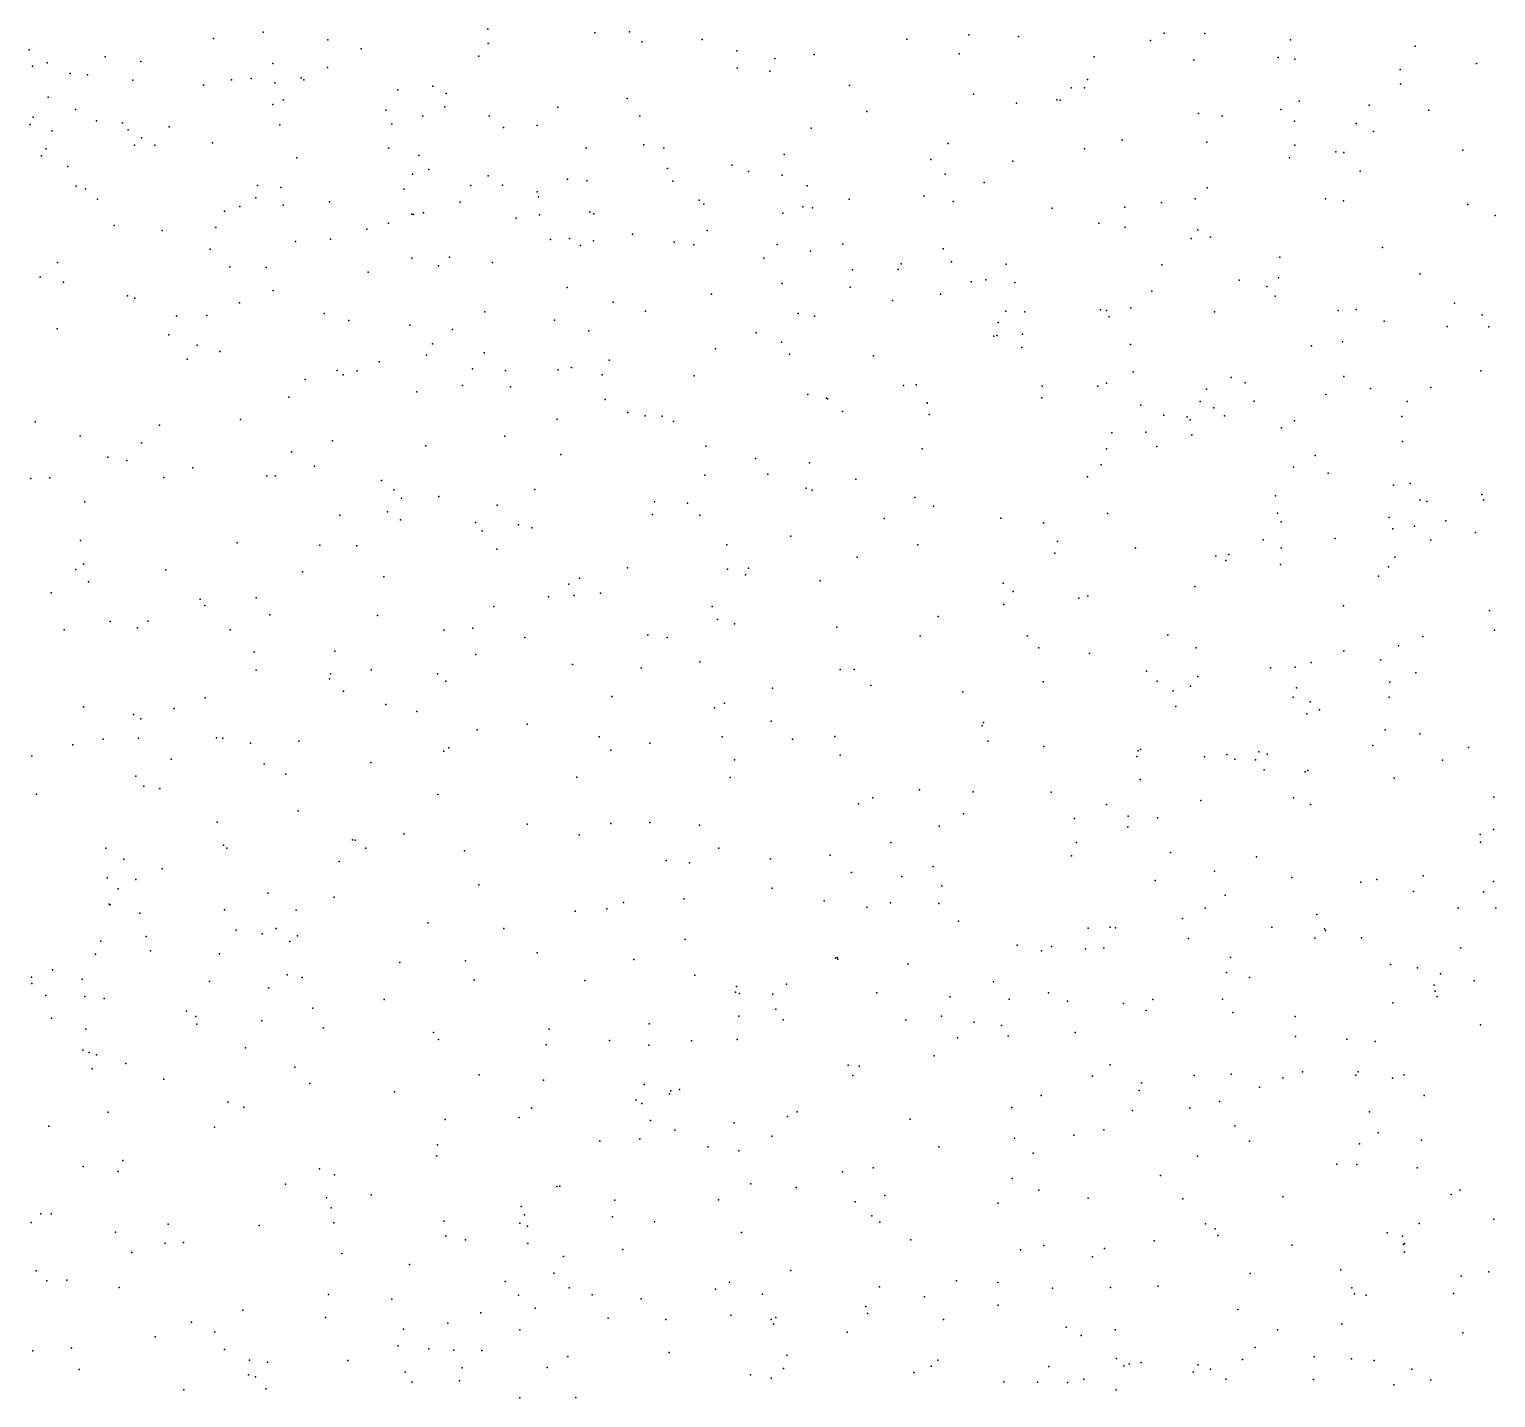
# Model space of a CAD drawing. Header units: metres. Extents: x -24.3 to 24.3, y -27.7 to 27.7.
# Drawn here: x -1.954 to -0.571, y -1.28 to 0.01 of the extents above; entities that cross this region are included whole.
import ezdxf

# ---------------------------------------------------------------- set-up
doc = ezdxf.new("R2010")
doc.units = ezdxf.units.M

msp = doc.modelspace()

# ---------------------------------------------------------------- linework, layer by layer
for p in [(-1.7802, 0.0015, 28.495), (-1.7333, 0.0075, -12.8518), (-1.6723, 0.0004, -6.8202), (-1.5215, 0.0102, 9.3037), (-1.4206, 0.0068, -26.9082), (-1.3877, 0.0079, 15.0081), (-1.3191, 0.0006, 13.1085), (-1.1261, 0.001, 22.7189), (-1.0678, 0.0049, -13.1249), (-1.021, 0.0033, -26.5208), (-0.8836, 0.0065, 28.1252), (-0.8453, 0.0062, 3.4134), (-0.7643, 0.0002, -13.1159), (-1.9538, -0.009, 14.1331), (-1.6409, -0.0083, -12.9134), (-1.521, -0.0033, -14.9803), (-1.3763, -0.0017, 15.174), (-1.2866, -0.0102, -13.0695), (-1.2136, -0.0137, 18.9094), (-1.077, -0.0129, -25.9666), (-0.8964, -0.0005, -10.2851), (-0.6467, -0.0057, -10.1927), (-1.9508, -0.0246, -7.5177), (-1.937, -0.0214, -7.9923), (-1.8824, -0.0157, -12.6824), (-1.8485, -0.0203, -6.369), (-1.7242, -0.022, 14.4767), (-1.6725, -0.0259, -6.5898), (-1.53, -0.015, -7.8964), (-1.2863, -0.0263, -10.3255), (-1.2506, -0.0174, 22.6427), (-0.9495, -0.0159, -7.8626), (-0.8556, -0.0187, 23.0825), (-0.776, -0.0165, -10.9327), (-0.7604, -0.0178, -10.2332), (-0.661, -0.0276, 23.3162), (-0.5889, -0.0221, 12.6147), (-1.9153, -0.0314, 28.5015), (-1.8988, -0.0327, 15.9886), (-1.8563, -0.0377, -7.4211), (-1.7632, -0.0373, 13.5526), (-1.7447, -0.0361, 22.3782), (-1.7224, -0.0402, -7.2477), (-1.6974, -0.0355, -6.4931), (-1.6949, -0.0376, -7.9175), (-1.2553, -0.0294, -11.0562), (-0.956, -0.0371, -22.5927), (-0.6606, -0.0413, -13.1072), (-1.936, -0.0537, -11.3511), (-1.7896, -0.0424, -7.3426), (-1.6064, -0.0468, -6.6811), (-1.5733, -0.0433, -6.849), (-1.5606, -0.0502, -7.0118), (-1.3899, -0.0552, 8.5531), (-1.1804, -0.0428, 12.9465), (-1.0635, -0.0509, 22.8179), (-0.9714, -0.0451, -27.0332), (-0.9588, -0.0449, 28.211), (-1.9102, -0.0654, -14.6414), (-1.7242, -0.0608, -6.3909), (-1.7145, -0.0563, -10.2843), (-1.6177, -0.0662, 15.809), (-1.562, -0.0629, 28.5215), (-1.4555, -0.0631, 14.8186), (-1.1638, -0.0672, -11.0121), (-1.0229, -0.0594, -25.6451), (-0.9849, -0.0562, 22.9235), (-0.9816, -0.0565, -13.1445), (-0.8513, -0.0691, -10.887), (-0.7734, -0.0655, 28.0147), (-0.7562, -0.0577, -7.845), (-0.6901, -0.0614, 2.6906), (-0.6339, -0.0661, -26.5142), (-1.9529, -0.0795, 9.7829), (-1.9503, -0.0727, -12.6276), (-1.8903, -0.076, 13.6299), (-1.8659, -0.0779, 22.317), (-1.8218, -0.0819, -7.9177), (-1.7176, -0.0798, 15.898), (-1.612, -0.0788, -7.188), (-1.5826, -0.0718, -6.5614), (-1.5201, -0.0715, -12.9935), (-1.5066, -0.0823, -11.1246), (-1.475, -0.0804, 15.5865), (-1.3779, -0.0713, -7.8283), (-0.8289, -0.0716, 12.7445), (-0.7605, -0.0764, -26.1124), (-0.7024, -0.0785, 27.8837), (-1.9323, -0.0854, -27.1293), (-1.8605, -0.0847, 8.3195), (-1.8481, -0.0921, -7.5343), (-1.2163, -0.0831, 28.4432), (-0.9231, -0.0945, 8.8508), (-0.8434, -0.0963, 8.5166), (-0.686, -0.0861, -27.3301), (-1.9422, -0.1091, 3.9017), (-1.938, -0.1024, -10.3864), (-1.8545, -0.099, 14.3803), (-1.8355, -0.0991, -12.7794), (-1.7811, -0.097, -7.4558), (-1.6146, -0.102, -12.9505), (-1.5865, -0.1089, 19.1407), (-1.4285, -0.102, -13.0436), (-1.3743, -0.0987, 15.3326), (-1.3553, -0.1017, -10.3201), (-1.2418, -0.108, 8.6499), (-1.0872, -0.0976, -7.8015), (-0.9587, -0.1025, 12.8159), (-0.7604, -0.099, -10.8511), (-0.7217, -0.1054, 12.6694), (-0.7142, -0.1059, 9.0173), (-0.6018, -0.1039, -10.1762), (-1.9176, -0.1193, -7.8994), (-1.7014, -0.1111, -7.8209), (-1.5771, -0.1221, 14.6453), (-1.3518, -0.121, -6.9645), (-1.2913, -0.1179, 22.6917), (-1.2757, -0.1239, 13.0049), (-1.1036, -0.1125, -13.1378), (-1.0262, -0.1142, -27.4401), (-0.7654, -0.1109, 14.2177), (-0.6987, -0.1236, -25.8096), (-1.9095, -0.1377, -7.7167), (-1.7387, -0.137, 13.4537), (-1.5925, -0.1265, -7.7978), (-1.5374, -0.1372, -7.2446), (-1.521, -0.128, 15.6992), (-1.5077, -0.1368, 22.5148), (-1.4461, -0.131, -7.1281), (-1.4281, -0.1326, -6.6351), (-1.347, -0.133, -6.8219), (-1.2438, -0.1273, -7.7643), (-1.2203, -0.1375, -13.1114), (-1.0902, -0.1265, 28.3636), (-1.0533, -0.1343, 8.6855), (-1.9009, -0.1404, -6.1666), (-1.8894, -0.1501, 16.0521), (-1.7403, -0.1486, -6.2472), (-1.7166, -0.1389, 9.458), (-1.6005, -0.1406, -6.3577), (-1.4749, -0.1432, 4.1059), (-1.4736, -0.1477, -6.4197), (-1.3221, -0.1509, -6.6685), (-1.1805, -0.1501, 14.3583), (-1.11, -0.147, 12.8884), (-0.8544, -0.1497, -10.248), (-0.843, -0.1394, 28.1036), (-0.7315, -0.1498, 18.7153), (-0.7143, -0.1516, -13.1213), (-1.7697, -0.1612, -10.3459), (-1.7552, -0.1568, 8.3206), (-1.7144, -0.1558, -7.5023), (-1.6707, -0.1524, 22.4192), (-1.593, -0.1641, -7.4274), (-1.5915, -0.1645, 8.4132), (-1.5822, -0.1628, -11.1235), (-1.5474, -0.1529, -24.8108), (-1.4726, -0.1647, -10.2993), (-1.4252, -0.1619, -11.07), (-1.4215, -0.1639, -7.7407), (-1.3176, -0.1548, -13.0888), (-1.2433, -0.1633, -7.0466), (-1.2244, -0.1573, -11.0027), (-1.2151, -0.1583, -6.8325), (-1.0824, -0.1523, 8.7547), (-0.9893, -0.1585, -13.1512), (-0.9206, -0.1575, 23.1263), (-0.8861, -0.153, -10.8141), (-0.5973, -0.1549, 12.561), (-0.5713, -0.1653, 2.2012), (-1.8738, -0.175, 14.3553), (-1.8284, -0.1795, -6.1085), (-1.7779, -0.1767, -7.7154), (-1.6355, -0.1783, -7.7144), (-1.6152, -0.1725, -6.2633), (-1.4947, -0.1678, 13.2042), (-1.3145, -0.1796, -7.7166), (-0.945, -0.1726, 28.2134), (-0.9204, -0.1765, 3.6922), (-0.8517, -0.179, -7.7737), (-1.7027, -0.1898, 28.5153), (-1.6698, -0.1876, -7.6143), (-1.4623, -0.188, 14.829), (-1.4443, -0.187, -6.3336), (-1.434, -0.1936, 22.6403), (-1.4217, -0.1894, 8.526), (-1.385, -0.183, 15.4554), (-1.3457, -0.1906, -6.4416), (-1.3272, -0.1931, -11.0259), (-1.2486, -0.1928, 22.7826), (-1.1867, -0.1924, -7.1376), (-0.8581, -0.1872, -13.1431), (-0.8399, -0.1858, -25.3214), (-1.7834, -0.1972, 14.4597), (-1.5931, -0.2058, -10.2968), (-1.5576, -0.2047, 28.5103), (-1.2611, -0.2057, -6.509), (-1.217, -0.1991, -7.2411), (-1.0921, -0.1968, -10.3024), (-0.7745, -0.2048, 8.9473), (-0.6775, -0.1955, -10.7522), (-1.9271, -0.2097, -11.2525), (-1.7647, -0.2137, -11.1575), (-1.7303, -0.2146, -6.0863), (-1.6343, -0.2189, -6.1272), (-1.568, -0.2128, -7.6404), (-1.5171, -0.2099, -13.022), (-1.1774, -0.2167, -7.6475), (-1.1344, -0.2165, -6.6501), (-1.1317, -0.211, 18.8426), (-1.0841, -0.2091, -6.7459), (-1.0325, -0.2114, 28.3029), (-0.8856, -0.2121, -27.7046), (-0.6422, -0.2203, -10.1651), (-1.9435, -0.2237, 8.297), (-1.9216, -0.2282, 28.5182), (-1.4467, -0.2334, 15.6031), (-1.2437, -0.2297, -7.415), (-1.1798, -0.2329, -13.1405), (-1.0655, -0.2281, 23.0619), (-1.0516, -0.2262, -10.8084), (-1.0244, -0.2287, -7.035), (-0.8127, -0.2265, 12.7195), (-0.7868, -0.2324, -10.7229), (-0.7756, -0.2243, 3.1873), (-1.8613, -0.2412, 13.4231), (-1.8544, -0.2433, -12.8256), (-1.7555, -0.2478, 13.3548), (-1.7239, -0.2363, -12.9241), (-1.4031, -0.2472, -13.0836), (-1.3106, -0.2396, 8.5982), (-1.1396, -0.2456, -6.5443), (-1.0944, -0.2395, -15.7713), (-0.8952, -0.2368, -10.739), (-0.7788, -0.2416, 28.0065), (-0.6098, -0.2482, 27.7055), (-1.8151, -0.2603, -5.9939), (-1.7864, -0.2597, 22.3796), (-1.6757, -0.258, -11.1198), (-1.5242, -0.2563, 9.1858), (-1.3728, -0.2558, -10.3344), (-1.2287, -0.2579, -7.568), (-1.2134, -0.2604, 28.4291), (-1.033, -0.2555, -7.2666), (-1.015, -0.2563, -6.6895), (-0.9435, -0.2543, 8.8292), (-0.938, -0.2549, -10.2547), (-0.9355, -0.2611, -6.914), (-0.9151, -0.2524, 12.7794), (-0.8361, -0.2564, 23.2891), (-0.7195, -0.2549, 8.2606), (-0.7026, -0.254, -13.1278), (-0.5836, -0.259, -13.1125), (-1.9275, -0.2724, -10.4411), (-1.6526, -0.2646, -6.0364), (-1.5948, -0.2687, -12.996), (-1.5548, -0.2728, 13.1536), (-1.4584, -0.2642, -15.4127), (-1.426, -0.2742, 13.0765), (-1.2682, -0.2762, -6.2787), (-1.0401, -0.2664, -7.5722), (-0.676, -0.265, 23.408), (-0.6168, -0.27, 18.5418), (-0.5775, -0.2705, -7.7489), (-1.8222, -0.278, 15.993), (-1.7954, -0.2878, 28.5102), (-1.5737, -0.2865, -27.6924), (-1.2444, -0.285, -10.934), (-1.0443, -0.2793, -7.4592), (-1.0415, -0.2786, -6.5698), (-1.0178, -0.2899, 12.8337), (-1.017, -0.2773, -7.3619), (-0.9153, -0.2872, -7.6072), (-0.7447, -0.2883, -27.9876), (-0.7153, -0.2847, 27.902), (-1.8048, -0.3009, -12.8961), (-1.7741, -0.2936, -22.3652), (-1.6238, -0.3035, 15.8539), (-1.5792, -0.2972, 14.6931), (-1.5248, -0.295, 22.5946), (-1.4069, -0.302, 22.7422), (-1.3067, -0.2912, -6.1885), (-1.237, -0.2963, -10.3121), (-1.1577, -0.2979, -10.8388), (-1.6634, -0.3117, 13.2084), (-1.6579, -0.3157, 8.3594), (-1.6447, -0.3119, 28.5043), (-1.5358, -0.3101, -10.3158), (-1.5048, -0.3116, 28.5006), (-1.4549, -0.311, 14.8605), (-1.4424, -0.3089, -11.0266), (-1.4136, -0.3156, 14.9973), (-1.3268, -0.3168, 28.4525), (-0.9129, -0.313, -6.7239), (-0.7141, -0.3174, 2.8991), (-0.5849, -0.3118, -10.1337), (-1.6938, -0.3202, -5.9427), (-1.5883, -0.3318, -5.9568), (-1.5454, -0.3258, -11.0562), (-1.4999, -0.3269, 15.6593), (-1.1293, -0.3259, 23.1221), (-1.1173, -0.3252, -13.1544), (-0.9987, -0.3265, -10.6697), (-0.9461, -0.3264, -6.5866), (-0.9379, -0.3235, 14.3661), (-0.8436, -0.3292, -6.8353), (-0.8202, -0.3181, 3.4493), (-0.8072, -0.3233, -7.6143), (-0.6891, -0.3286, -10.1521), (-0.6319, -0.3278, -10.5943), (-1.709, -0.3369, -10.3881), (-1.4106, -0.3391, -5.9987), (-1.2196, -0.3343, 23.0194), (-1.2019, -0.3376, 12.9128), (-1.2012, -0.3384, -6.1769), (-1.1069, -0.3421, -24.6929), (-1.1069, -0.3424, -6.2758), (-0.9989, -0.3375, -6.4299), (-0.9054, -0.3442, -7.4557), (-0.8495, -0.3407, 12.7251), (-0.7987, -0.3405, -6.9451), (-0.7311, -0.3342, 8.9546), (-0.6545, -0.3409, 12.5173), (-1.7547, -0.3578, 14.5445), (-1.456, -0.3574, 8.4939), (-1.3894, -0.3513, -13.1072), (-1.373, -0.3543, 22.8437), (-1.3569, -0.3548, -10.9723), (-1.1868, -0.3504, -22.4286), (-1.1051, -0.353, -10.7346), (-0.8837, -0.3538, 8.8566), (-0.8617, -0.3553, -7.3645), (-0.8589, -0.3582, -13.1567), (-0.8367, -0.3469, 28.0511), (-0.8266, -0.3544, -7.1983), (-0.7606, -0.3592, -13.1438), (-0.6595, -0.3551, -13.1301), (-1.9482, -0.3601, -11.162), (-1.831, -0.3631, -5.8446), (-1.3463, -0.3596, 14.4036), (-0.9329, -0.3705, -10.2306), (-0.9008, -0.3697, 18.6554), (-0.8576, -0.3724, -6.6265), (-0.773, -0.3658, -7.0648), (-1.906, -0.3737, 16.0296), (-1.8481, -0.3798, -11.1184), (-1.6679, -0.3781, -12.9821), (-1.5798, -0.3827, 15.7675), (-1.5055, -0.3736, -5.9185), (-1.3159, -0.3829, 22.9634), (-1.1117, -0.3855, -10.2691), (-0.9379, -0.3854, 28.1734), (-0.8905, -0.3834, -6.4992), (-0.6587, -0.3785, 27.7923), (-1.8799, -0.3933, 9.6497), (-1.8617, -0.3964, 8.3048), (-1.7064, -0.3883, -5.8366), (-1.4525, -0.3908, 13.0436), (-1.2691, -0.3947, 8.6185), (-1.2179, -0.3986, -13.1527), (-0.9431, -0.4006, -6.3238), (-0.7411, -0.3919, -6.8363), (-1.9524, -0.4136, -5.8168), (-1.9346, -0.4129, 14.4073), (-1.8269, -0.4124, 13.2161), (-1.7995, -0.4033, -10.4405), (-1.7298, -0.4111, 15.9002), (-1.7219, -0.4109, 22.484), (-1.6849, -0.4017, 14.6386), (-1.3168, -0.4103, 18.8991), (-1.2573, -0.4095, -6.0179), (-1.1742, -0.4142, 3.9884), (-0.956, -0.412, -13.1715), (-0.7616, -0.4029, -6.7396), (-0.729, -0.4086, -7.2682), (-1.6216, -0.4153, 4.0706), (-1.61, -0.4243, 13.0759), (-1.4771, -0.424, 22.7535), (-1.2211, -0.4227, -10.2838), (-1.2154, -0.4245, -10.7693), (-0.6674, -0.4199, -7.0977), (-0.6516, -0.4182, -7.544), (-0.584, -0.4286, 2.2883), (-1.9015, -0.4354, 19.3391), (-1.6027, -0.432, 22.5974), (-1.5676, -0.4304, -13.0407), (-1.5127, -0.4386, -10.3443), (-1.3642, -0.4354, -5.8794), (-1.333, -0.4368, -10.869), (-1.1187, -0.4315, -13.1618), (-1.1011, -0.4397, -16.0264), (-0.7786, -0.4298, 27.947), (-0.642, -0.4335, 2.5637), (-0.6358, -0.4353, 9.0177), (-0.5825, -0.4335, 12.4258), (-1.661, -0.448, 28.451), (-1.6159, -0.4448, -5.7812), (-1.6038, -0.4524, 14.7608), (-1.5329, -0.4551, -24.3688), (-1.3662, -0.4476, -10.3042), (-1.3213, -0.4482, 28.4172), (-1.1476, -0.4512, 8.7047), (-1.0377, -0.4509, 8.7701), (-0.9974, -0.4554, 23.341), (-0.9369, -0.4466, 12.7765), (-0.7767, -0.4462, -6.5229), (-0.7732, -0.4544, -10.513), (-0.6712, -0.4503, -6.774), (-0.6179, -0.4533, -6.9808), (-1.5266, -0.4629, -11.0039), (-1.4924, -0.4573, 19.0318), (-1.4799, -0.4599, 14.967), (-1.2355, -0.468, 23.1841), (-0.7223, -0.47, 12.5311), (-0.668, -0.4609, -10.1041), (-0.6474, -0.4583, -13.1306), (-0.59, -0.4643, 14.438), (-1.9056, -0.472, -12.8735), (-1.7578, -0.4742, -27.8876), (-1.6799, -0.4765, -12.9956), (-1.645, -0.477, 15.8257), (-1.513, -0.48, 8.4895), (-1.2959, -0.4761, 12.9545), (-1.116, -0.4761, 18.717), (-0.9867, -0.4838, -6.1571), (-0.984, -0.473, -10.226), (-0.9106, -0.4791, -6.2348), (-0.7901, -0.4712, 23.4607), (-0.7731, -0.4789, 18.4817), (-0.6321, -0.4718, -7.425), (-1.9026, -0.4942, -5.7042), (-1.3896, -0.4977, 22.9857), (-1.1732, -0.4877, -5.9784), (-0.8349, -0.4868, -6.3054), (-0.8254, -0.4908, 12.6464), (-0.8224, -0.4852, -24.5811), (-0.7739, -0.4946, 8.9434), (-0.6721, -0.4967, 23.5815), (-0.6661, -0.4877, -6.627), (-1.91, -0.4993, 28.4263), (-1.898, -0.5109, -24.3011), (-1.8252, -0.4995, -12.93), (-1.6961, -0.5014, 22.5661), (-1.6196, -0.5062, 8.435), (-1.4348, -0.5076, -15.7804), (-1.2953, -0.4991, -10.7718), (-1.2784, -0.5045, -5.8556), (-1.2754, -0.498, -13.1559), (-1.2081, -0.5099, 28.3369), (-0.6813, -0.5057, -6.5148), (-1.9331, -0.5212, 14.4593), (-1.4642, -0.5251, 15.2893), (-1.4451, -0.5133, 15.1364), (-1.4399, -0.524, -10.8849), (-1.4151, -0.5215, -28.0549), (-1.0355, -0.5121, -6.0689), (-1.0261, -0.5201, -28.2011), (-0.9555, -0.5241, -10.489), (-0.8547, -0.5155, 28.0176), (-1.7926, -0.5272, 13.0597), (-1.7884, -0.5334, 14.2223), (-1.7398, -0.5261, -11.0453), (-1.5156, -0.5343, 13.0123), (-1.3098, -0.5342, 8.8492), (-1.0349, -0.5323, 8.4977), (-0.964, -0.5264, 28.1343), (-0.7144, -0.5337, -10.4576), (-0.5768, -0.538, -10.0719), (-1.8775, -0.5485, 15.9567), (-1.8419, -0.5482, -10.463), (-1.727, -0.5422, -10.4145), (-1.6254, -0.5427, 9.2781), (-1.3049, -0.5464, -5.7673), (-1.2888, -0.5506, -10.2441), (-1.0968, -0.5437, -10.2152), (-1.9208, -0.5563, 14.0422), (-1.8519, -0.5544, -5.6163), (-1.7643, -0.5561, 14.6441), (-1.5628, -0.5565, 15.5751), (-1.5354, -0.5547, 22.8195), (-1.4864, -0.5635, -13.1059), (-1.3704, -0.5609, -10.8134), (-1.3523, -0.5634, 8.6557), (-1.1924, -0.5538, -13.1655), (-1.1136, -0.562, 8.7789), (-1.0126, -0.5619, 23.409), (-0.8801, -0.5609, -10.1602), (-0.6395, -0.5625, -13.1268), (-0.572, -0.5565, 5.4201), (-1.7419, -0.5774, 15.8539), (-1.6657, -0.5765, -5.6182), (-1.5328, -0.5794, 15.0134), (-1.0018, -0.5733, 3.8651), (-0.9541, -0.5785, -6.0435), (-0.8535, -0.5731, 23.5062), (-0.714, -0.5759, 2.9833), (-0.6625, -0.5712, 5.3771), (-1.7399, -0.5943, -12.9805), (-1.6313, -0.594, 28.3675), (-1.4416, -0.5888, 28.3687), (-1.3769, -0.5922, -5.6818), (-1.3213, -0.5865, 14.4164), (-1.189, -0.5937, -5.8029), (-1.176, -0.5937, -10.6343), (-0.7832, -0.592, 5.3722), (-0.76, -0.5916, 5.2441), (-0.7449, -0.5872, -13.1494), (-0.6791, -0.5846, 5.4739), (-1.6708, -0.6024, 13.0533), (-1.6699, -0.5976, 14.7997), (-1.5688, -0.5978, 8.5271), (-1.561, -0.6046, -10.3287), (-0.9975, -0.6054, 8.8538), (-0.9001, -0.5952, -13.1809), (-0.8903, -0.6046, -10.4247), (-0.8519, -0.6001, -6.1054), (-0.6707, -0.6055, 5.6145), (-0.6462, -0.5968, -6.351), (-1.7881, -0.6204, 8.4346), (-1.6574, -0.6142, 19.1553), (-1.4043, -0.619, -13.1543), (-1.2528, -0.6111, 28.2794), (-1.1601, -0.6087, 23.3274), (-1.0733, -0.6146, -5.8784), (-0.8749, -0.6139, 5.2335), (-0.8587, -0.6094, 8.9381), (-0.7618, -0.6199, 5.0345), (-0.7587, -0.611, 5.5359), (-0.6712, -0.6198, -22.5529), (-1.9027, -0.6288, 9.685), (-1.8172, -0.6303, -11.0536), (-1.6176, -0.6266, 22.759), (-1.5882, -0.6332, -10.9746), (-1.3077, -0.6298, 23.2147), (-1.2981, -0.6254, -13.1634), (-0.8725, -0.6285, 5.4712), (-0.7491, -0.6356, 8.9938), (-0.7457, -0.624, -10.4113), (-0.737, -0.6318, -6.1636), (-1.8555, -0.6362, 28.3234), (-1.8486, -0.6402, 15.8802), (-1.4844, -0.6451, -10.8918), (-1.2542, -0.6424, -22.3404), (-1.0552, -0.6468, 28.1495), (-1.0538, -0.6436, -10.4944), (-1.8843, -0.6595, 22.5655), (-1.8508, -0.6585, -5.5458), (-1.7774, -0.658, 13.0127), (-1.7714, -0.6585, -15.6567), (-1.7453, -0.663, -10.3958), (-1.6996, -0.6614, 28.2869), (-1.5314, -0.6505, 15.3209), (-1.4164, -0.6571, 23.1177), (-1.3687, -0.6631, -10.7857), (-1.3003, -0.6573, -10.1992), (-1.234, -0.6593, -5.7267), (-1.194, -0.6568, -16.2851), (-1.0498, -0.6612, -10.1507), (-0.6752, -0.6504, 27.7496), (-0.6423, -0.6544, 5.7123), (-1.9514, -0.6751, -5.5787), (-1.9129, -0.6646, 14.5447), (-1.5628, -0.6706, 15.1375), (-1.5581, -0.6675, -13.0712), (-1.4053, -0.6696, 8.7134), (-1.1891, -0.6745, -13.1723), (-0.9971, -0.6664, 18.4977), (-0.9093, -0.6757, 5.0861), (-0.9081, -0.6703, -5.9468), (-0.9058, -0.669, -24.2913), (-0.8455, -0.6761, 5.0048), (-0.8244, -0.6737, -13.1652), (-0.7943, -0.6714, -28.4014), (-0.7864, -0.6736, -10.0811), (-0.6869, -0.6654, 14.6218), (-0.5964, -0.6671, -6.2847), (-1.82, -0.6781, 14.6722), (-1.7323, -0.6825, 22.7185), (-1.6316, -0.6814, 15.6129), (-1.2889, -0.6789, 8.7724), (-0.8169, -0.6781, 23.6215), (-0.7975, -0.6788, 3.4041), (-0.7891, -0.6882, -6.0298), (-0.7506, -0.6901, 5.7519), (-0.7481, -0.6888, 4.9422), (-0.6211, -0.6793, 2.5356), (-1.8532, -0.6944, -12.8993), (-1.8457, -0.7038, -10.4304), (-1.7119, -0.6925, 8.537), (-1.4374, -0.6952, -10.2525), (-1.293, -0.6955, 12.9436), (-0.9063, -0.6975, 14.6323), (-0.6665, -0.6961, 12.4225), (-1.9471, -0.7113, -12.8561), (-1.8306, -0.7059, 3.8942), (-1.5686, -0.7114, 22.9639), (-1.1584, -0.7147, -10.1472), (-1.1142, -0.7071, -5.7609), (-1.0636, -0.7089, 23.4495), (-0.99, -0.7092, 5.5042), (-0.8491, -0.7171, 5.6968), (-0.7615, -0.7148, 12.5403), (-0.5725, -0.714, -10.0282), (-1.7002, -0.7271, 14.8746), (-1.1718, -0.7205, 8.6299), (-1.0728, -0.7298, 5.1796), (-0.9378, -0.7209, 5.6216), (-0.9174, -0.732, 8.9473), (-0.7454, -0.7209, -10.3758), (-1.7765, -0.7376, -5.5022), (-1.4844, -0.7395, 12.9949), (-1.4055, -0.7388, -5.5689), (-1.3686, -0.7381, 28.209), (-1.3219, -0.7404, -5.628), (-1.0956, -0.7415, 5.2914), (-0.9682, -0.7341, 8.3662), (-0.9179, -0.7419, 4.9597), (-0.8899, -0.7335, 12.6929), (-0.5731, -0.7446, 5.8386), (-1.7708, -0.7594, -12.9325), (-1.649, -0.7543, -5.5072), (-1.6465, -0.7547, -13.0045), (-1.6006, -0.7487, 15.3545), (-1.4354, -0.7495, -13.1228), (-1.1412, -0.7567, 12.8872), (-0.9662, -0.7569, -10.408), (-0.5855, -0.7493, 24.0751), (-0.5853, -0.7565, 9.1192), (-1.8818, -0.7623, -5.4922), (-1.8648, -0.7727, 12.9823), (-1.7674, -0.7623, -11.0203), (-1.6366, -0.7623, 28.1767), (-1.5433, -0.7647, -5.5133), (-1.3531, -0.7739, -10.7436), (-1.3034, -0.7622, -10.1769), (-1.2548, -0.7722, 23.3245), (-1.1985, -0.7689, 18.6271), (-0.971, -0.7695, 12.7865), (-0.8777, -0.7663, -5.8751), (-0.7966, -0.7705, 4.8582), (-1.8286, -0.7816, 15.7141), (-1.6615, -0.7748, -15.971), (-1.3313, -0.7761, -13.1541), (-1.1784, -0.785, -5.6957), (-1.1014, -0.7794, -28.3634), (-0.836, -0.7839, -10.0411), (-1.8804, -0.7901, -12.8756), (-1.87, -0.8005, -10.4107), (-1.8534, -0.7916, 22.7543), (-1.53, -0.7968, 8.7373), (-1.2533, -0.7998, 4.0579), (-1.1309, -0.7889, 5.445), (-1.0932, -0.7978, -10.4947), (-0.892, -0.7926, 27.9773), (-0.7632, -0.7899, 27.8723), (-0.6981, -0.7941, -9.9996), (-0.6829, -0.7916, -5.9939), (-0.6394, -0.7883, 12.275), (-0.573, -0.7937, 7.7513), (-1.8786, -0.815, 8.6188), (-1.8777, -0.8157, -22.1158), (-1.7288, -0.8047, 13.0122), (-1.6664, -0.8085, 15.1945), (-1.3934, -0.8135, 18.8889), (-1.3363, -0.81, 12.9671), (-1.2043, -0.8117, 8.8709), (-1.1415, -0.8136, 5.0662), (-1.0962, -0.8143, -13.1777), (-0.8259, -0.8066, 8.1356), (-0.6484, -0.803, 4.7951), (-0.5824, -0.8033, -13.1095), (-1.8497, -0.8236, 14.8014), (-1.7698, -0.8203, 8.6676), (-1.7023, -0.8205, 15.4884), (-1.439, -0.8215, -10.2247), (-1.4093, -0.8195, 23.2177), (-1.1638, -0.8179, 23.4336), (-0.8663, -0.8286, 8.9967), (-0.8449, -0.8188, 5.8279), (-0.7396, -0.8246, 9.0509), (-0.6062, -0.8184, 12.0942), (-0.5709, -0.8189, -10.0665), (-1.7586, -0.8395, -10.3628), (-1.7342, -0.8429, 22.9269), (-1.7211, -0.838, 15.0021), (-1.5778, -0.8326, -10.9101), (-1.5064, -0.8378, -13.0695), (-1.0774, -0.8309, -10.0726), (-0.9552, -0.8377, -10.0429), (-0.9344, -0.8366, 4.8077), (-0.9293, -0.8372, -13.1528), (-0.7819, -0.8366, 23.8947), (-0.7323, -0.8383, -5.9169), (-0.7314, -0.8399, 12.511), (-1.8864, -0.8499, 28.0322), (-1.8437, -0.8456, -24.1511), (-1.7082, -0.8502, 28.0814), (-1.7008, -0.8449, -12.9569), (-1.3354, -0.8483, 14.4697), (-1.0221, -0.8536, 4.8631), (-0.9898, -0.8549, -10.4174), (-0.9577, -0.8571, -5.766), (-0.9405, -0.8563, -22.4302), (-0.8606, -0.8473, 23.784), (-0.7416, -0.847, 3.1877), (-0.6973, -0.8468, 2.9654), (-0.6037, -0.8563, 11.9772), (-1.8915, -0.8621, -5.4503), (-1.8396, -0.8589, 15.5987), (-1.7744, -0.8619, 14.0942), (-1.6045, -0.87, 14.2925), (-1.5426, -0.8686, 28.1027), (-1.4749, -0.8609, -5.4926), (-1.3837, -0.8671, 8.9796), (-1.1935, -0.8659, 5.5586), (-1.1918, -0.8654, -10.0745), (-1.1913, -0.867, -13.1708), (-1.1249, -0.8712, 4.9405), (-0.9993, -0.8589, 18.3732), (-0.821, -0.8652, 4.7552), (-1.9519, -0.884, 9.6791), (-1.932, -0.877, 8.7105), (-1.7105, -0.8817, -28.2126), (-1.6965, -0.8842, -5.4542), (-1.3262, -0.8819, -16.5163), (-0.8248, -0.8795, -5.8178), (-0.8031, -0.8841, 5.9434), (-0.6702, -0.8718, -13.1274), (-0.6445, -0.8752, -10.3473), (-0.6229, -0.8808, -5.9527), (-1.9515, -0.8899, -11.0636), (-1.9041, -0.8856, 22.8613), (-1.7838, -0.8878, -12.9059), (-1.7279, -0.8938, 19.2448), (-1.5343, -0.8868, 23.138), (-1.43, -0.8871, -10.7821), (-1.2879, -0.8979, -10.1235), (-1.287, -0.8928, 23.3576), (-1.2398, -0.8903, 28.0863), (-1.1544, -0.8987, 8.9925), (-1.0445, -0.8881, -5.7115), (-0.9927, -0.8985, 23.6213), (-0.6288, -0.8913, 9.1321), (-0.628, -0.8971, 2.63), (-0.5913, -0.8874, 11.8196), (-1.9383, -0.901, 12.9816), (-1.9016, -0.902, -12.8525), (-1.8832, -0.904, -10.3806), (-1.619, -0.9048, 8.8676), (-1.284, -0.8994, 5.1222), (-1.2525, -0.8998, 12.957), (-1.0854, -0.9024, 8.4776), (-1.0296, -0.9045, 14.6812), (-0.9748, -0.9066, 9.0038), (-0.922, -0.9086, 12.7408), (-0.8942, -0.905, -9.9964), (-0.8284, -0.9045, -10.3725), (-0.6679, -0.908, 6.0045), (-0.626, -0.9022, 24.1271), (-1.933, -0.9225, 9.4972), (-1.8055, -0.9159, 15.0686), (-1.7968, -0.921, 3.881), (-1.7346, -0.9249, 23.0269), (-1.6864, -0.913, -10.3152), (-1.2848, -0.9207, 5.3068), (-1.2497, -0.9139, -10.6096), (-1.2429, -0.9241, 5.0056), (-1.1271, -0.9245, 5.6911), (-1.0936, -0.9205, -9.9977), (-1.0628, -0.9262, 4.7946), (-0.9006, -0.9153, 5.8883), (-0.8187, -0.9172, 12.6194), (-0.7601, -0.9208, -9.9985), (-1.9006, -0.9329, 19.5177), (-1.7958, -0.9281, 15.2973), (-1.6767, -0.9317, -10.9303), (-1.5725, -0.9359, -10.2591), (-1.4635, -0.9329, -13.0645), (-1.3693, -0.9278, 28.0697), (-1.0371, -0.9293, 3.8321), (-1.0306, -0.9391, 28.0276), (-0.9674, -0.936, 4.7192), (-0.7596, -0.9398, 23.9851), (-0.5852, -0.9288, 11.6666), (-1.9033, -0.9526, 9.3083), (-1.75, -0.9506, 9.5074), (-1.5679, -0.9425, 8.9751), (-1.4665, -0.9478, 23.2435), (-1.4066, -0.9436, 8.9989), (-1.3694, -0.9479, 12.9909), (-1.3294, -0.9438, -10.6729), (-1.2863, -0.9426, 5.4905), (-1.0784, -0.9411, -16.7979), (-0.7113, -0.9422, 17.8364), (-0.6844, -0.9445, -10.058), (-1.8973, -0.955, 14.9959), (-1.8904, -0.9572, 9.043), (-1.8629, -0.9654, 22.9807), (-1.1815, -0.967, 18.5119), (-1.1712, -0.9679, 23.4774), (-1.1006, -0.9579, 12.8911), (-0.9346, -0.9665, 23.7397), (-1.8945, -0.9704, 15.404), (-1.8269, -0.9801, 9.4172), (-1.7034, -0.9687, 9.1971), (-1.5296, -0.9759, 9.1072), (-1.4689, -0.981, 28.0272), (-1.1773, -0.9766, -5.6167), (-0.9511, -0.9771, 18.1916), (-0.8552, -0.9766, 23.8631), (-0.8204, -0.9754, 4.6604), (-0.7716, -0.9788, -5.8024), (-0.753, -0.9733, -13.0833), (-0.7028, -0.9764, 4.6389), (-0.7006, -0.973, 12.4518), (-0.6683, -0.979, -5.849), (-0.6571, -0.9759, 27.816), (-1.6893, -0.9843, 27.9602), (-1.6094, -0.992, -12.9822), (-1.3738, -0.9852, -5.5171), (-1.3501, -0.9938, 5.0238), (-1.3488, -0.9912, 23.3297), (-1.3407, -0.9899, -10.1102), (-0.9995, -0.9956, -13.1399), (-0.907, -0.9906, -5.7392), (-0.905, -0.9835, -10.3772), (-0.7937, -0.9877, 6.0201), (-0.6382, -0.9956, -13.118), (-1.7665, -1.0019, -10.3304), (-1.7515, -1.0064, -12.9053), (-1.4801, -1.0074, -10.1975), (-1.3815, -0.9995, 5.1233), (-1.3762, -1.003, 5.2424), (-1.0271, -1.0068, 5.8728), (-0.9135, -1.0095, 27.9767), (-0.8594, -1.007, -13.1031), (-0.8313, -1.0012, 3.4968), (-1.8793, -1.0113, -12.8487), (-1.5616, -1.0181, 23.2192), (-1.4918, -1.0162, -10.8033), (-1.3681, -1.0189, 5.4565), (-1.2891, -1.0211, 9.0669), (-1.2388, -1.0153, 5.6979), (-1.2296, -1.0109, 28.0595), (-1.1231, -1.0177, -13.1563), (-0.6899, -1.0108, 9.1305), (-1.9354, -1.0244, 15.1043), (-1.7792, -1.0253, 27.8536), (-1.378, -1.0363, 4.0039), (-1.3449, -1.0282, -22.2081), (-1.2535, -1.0338, 4.87), (-1.0248, -1.0357, -5.6809), (-0.9688, -1.0328, 5.9547), (-0.9405, -1.0277, -23.8956), (-0.8168, -1.024, -10.0151), (-0.6817, -1.0306, 6.0688), (-1.5687, -1.042, -5.4407), (-1.4158, -1.0385, -13.0545), (-1.3138, -1.0438, -10.644), (-1.2846, -1.0477, -5.5552), (-1.096, -1.0438, 4.7262), (-1.007, -1.0498, -9.9493), (-0.803, -1.0384, 27.9193), (-0.6992, -1.0412, 24.1026), (-0.6409, -1.0377, 11.7077), (-1.903, -1.0624, 13.8034), (-1.8655, -1.0568, 9.7272), (-1.68, -1.0645, -16.4997), (-1.5695, -1.0525, -10.2314), (-1.1581, -1.0636, 8.6191), (-0.8522, -1.0527, 4.6068), (-0.7208, -1.0603, 3.1118), (-0.7018, -1.0604, -10.2094), (-0.6449, -1.0638, -5.7941), (-1.8701, -1.0673, 9.6874), (-1.666, -1.0704, 9.3331), (-1.1869, -1.0676, 5.7997), (-1.027, -1.0738, 28.0124), (-0.8871, -1.071, 8.1699), (-1.7123, -1.0791, -10.2898), (-1.6736, -1.0919, -5.4287), (-1.6313, -1.0891, -12.9519), (-1.4563, -1.0814, 5.2435), (-1.4535, -1.0811, -16.7633), (-1.2735, -1.0789, -10.0317), (-1.2306, -1.0821, 14.6177), (-1.1471, -1.0898, 9.1238), (-1.0018, -1.0849, -10.4153), (-0.9552, -1.0924, 4.6155), (-0.7717, -1.0912, -10.2856), (-0.613, -1.0889, 6.1483), (-0.6043, -1.0848, 24.2026), (-1.6691, -1.1014, 27.8688), (-1.4898, -1.1002, 9.2675), (-1.4016, -1.0941, 13.0198), (-1.304, -1.094, 23.3973), (-1.1749, -1.0958, -10.0155), (-1.04, -1.097, 23.6625), (-0.8658, -1.0928, 23.8916), (-1.9522, -1.1152, -23.9923), (-1.9431, -1.1072, 12.9937), (-1.9333, -1.1071, -16.3374), (-1.8229, -1.1169, -10.3136), (-1.7371, -1.1181, -10.8878), (-1.6667, -1.1155, 23.2198), (-1.5628, -1.1139, 14.2728), (-1.4911, -1.1159, -5.4402), (-1.4867, -1.108, 5.1247), (-1.4841, -1.1187, 5.3341), (-1.4038, -1.1098, -5.4876), (-1.3643, -1.1147, 5.6793), (-1.1593, -1.109, 28.0196), (-1.1518, -1.115, -13.1043), (-0.8445, -1.1165, -10.3566), (-0.6429, -1.1161, 2.758), (-0.5725, -1.112, 17.3924), (-1.8726, -1.1243, 21.8301), (-1.5611, -1.1281, 9.3601), (-1.5424, -1.1315, -10.8035), (-1.2821, -1.1246, 5.7835), (-1.1226, -1.1316, 18.3345), (-0.8931, -1.1327, 9.1382), (-0.8353, -1.1211, 6.0856), (-0.8329, -1.1275, -5.7482), (-0.6731, -1.1251, 27.8247), (-0.6589, -1.128, 12.1746), (-1.857, -1.1435, 23.1808), (-1.8256, -1.1347, 13.0271), (-1.8083, -1.1342, -12.8476), (-1.6591, -1.1444, 9.4981), (-1.4836, -1.1352, 5.448), (-1.4501, -1.1473, -10.7353), (-1.394, -1.1406, 18.753), (-1.0189, -1.141, 12.8321), (-0.9969, -1.137, -13.0754), (-0.951, -1.1475, 3.6484), (-0.9397, -1.1397, 14.9012), (-0.7632, -1.1365, -10.1932), (-0.6578, -1.136, 12.009), (-0.657, -1.135, 11.8865), (-0.657, -1.1433, 9.1768), (-1.9474, -1.1609, 22.3922), (-1.5953, -1.1549, -5.4406), (-1.2356, -1.1605, 9.1707), (-0.7169, -1.16, -13.0149), (-1.9372, -1.1704, -5.4562), (-1.9184, -1.1697, -12.7681), (-1.5049, -1.1709, 4.9428), (-1.4591, -1.163, -23.8337), (-1.2934, -1.1717, -10.6114), (-1.0793, -1.1703, -5.6642), (-1.0405, -1.1719, 6.0416), (-0.8891, -1.1753, 12.7172), (-0.8024, -1.1634, 12.5934), (-0.6033, -1.1659, 7.6314), (-0.5772, -1.1619, 4.5621), (-1.869, -1.1765, 9.8168), (-1.6717, -1.1832, -12.9108), (-1.612, -1.1877, -10.2236), (-1.4924, -1.1838, -12.9774), (-1.4446, -1.177, 5.6235), (-1.423, -1.1835, 4.8643), (-1.3769, -1.1874, -13.0075), (-1.3068, -1.1783, 4.7789), (-1.2625, -1.1829, -5.563), (-1.152, -1.1759, 4.6767), (-1.1097, -1.1855, -10.0106), (-0.9888, -1.1771, -17.1359), (-0.9341, -1.1766, 6.094), (-0.7067, -1.1768, -5.7387), (-0.704, -1.1826, 4.5441), (-0.693, -1.1837, 12.4218), (-0.6108, -1.1822, -12.9832), (-1.7526, -1.1979, -10.2811), (-1.5281, -1.2004, -28.2999), (-1.4769, -1.1962, 9.2199), (-1.2923, -1.2027, 12.9767), (-1.165, -1.1946, 3.796), (-1.1633, -1.2012, -5.617), (-1.0402, -1.1932, 18.0511), (-0.8142, -1.1973, -10.1184), (-1.801, -1.2094, 22.2096), (-1.6745, -1.2049, 21.6502), (-1.6008, -1.2158, 3.8388), (-1.5591, -1.2101, 5.429), (-1.4913, -1.2165, -10.2265), (-1.408, -1.2056, 9.3277), (-1.3534, -1.2069, 5.8155), (-1.2541, -1.2068, 23.4724), (-1.2521, -1.2111, -10.1156), (-1.2498, -1.205, 28.0099), (-1.0916, -1.2068, -10.4608), (-0.9761, -1.214, 8.3439), (-0.9296, -1.2164, -10.0611), (-0.7766, -1.2165, 24.0032), (-0.716, -1.211, 6.2136), (-1.8351, -1.223, 27.6692), (-1.7789, -1.2183, 21.1085), (-1.1825, -1.2188, 5.972), (-0.9618, -1.2219, -13.0275), (-0.602, -1.2193, -5.694), (-1.9506, -1.2362, -10.8645), (-1.914, -1.2338, 20.3062), (-1.7696, -1.2349, -5.4466), (-1.6059, -1.2316, 5.02), (-1.5769, -1.2344, 23.2974), (-1.5534, -1.2358, 19.0878), (-1.527, -1.2361, -10.7031), (-1.4458, -1.2416, 27.9297), (-1.3504, -1.238, -5.5192), (-1.2395, -1.2404, 4.6929), (-0.9285, -1.2434, -10.1713), (-0.8096, -1.2445, 6.2048), (-0.7976, -1.2333, 9.182), (-0.742, -1.242, -2.0273), (-0.7068, -1.2438, -2.1252), (-1.9068, -1.2538, 19.9061), (-1.7463, -1.2451, 13.0432), (-1.7292, -1.2469, 19.5951), (-1.6533, -1.2453, 21.3532), (-1.5993, -1.2565, 21.8902), (-1.5456, -1.2522, 13.0371), (-1.4655, -1.2519, 5.7297), (-1.2424, -1.2531, -13.0127), (-1.1196, -1.2568, -10.3542), (-1.1032, -1.2509, -10.138), (-1.0969, -1.2451, 6.078), (-0.9922, -1.2512, 27.9832), (-0.9215, -1.2504, 9.1949), (-0.9165, -1.2487, -2.054), (-0.9052, -1.2474, 6.1682), (-0.8562, -1.2563, -12.991), (-0.8516, -1.2494, -5.7264), (-0.8399, -1.2537, -1.9797), (-0.6855, -1.2453, 11.9441), (-0.6499, -1.2536, -1.9343), (-1.747, -1.259, -12.8367), (-1.7404, -1.2608, 20.8597), (-1.7307, -1.2721, 9.6938), (-1.5931, -1.2659, 19.3888), (-1.548, -1.2646, -12.9252), (-1.2736, -1.2588, -10.2286), (-1.2543, -1.262, -10.3777), (-1.0346, -1.2656, -23.6617), (-1.0031, -1.2658, -5.6923), (-0.9748, -1.2662, -1.9564), (-0.9593, -1.2629, 23.7721), (-0.8255, -1.2631, 4.5095), (-0.7428, -1.2634, -1.8979), (-0.667, -1.2684, 15.2222), (-0.632, -1.2636, -2.2336), (-1.808, -1.2732, -10.789), (-1.4912, -1.2805, -5.5006), (-1.4384, -1.2802, -10.6058), (-0.9287, -1.273, -1.8546)]:
    msp.add_point(p)

doc.saveas('drawing.dxf')
